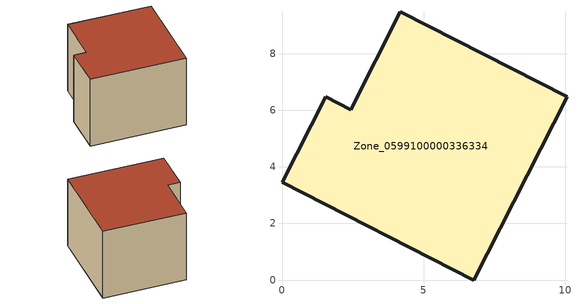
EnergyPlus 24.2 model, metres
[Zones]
Zone_0599100000336334
 floor ground (C_G): 6.77,0 0,3.46 1.54,6.47 2.43,6.02 4.18,9.47 10.07,6.48 z0
 wall outside (C_F): 2.43,6.02 1.54,6.47 0,3.46 6.77,0 10.07,6.48 4.18,9.47 2.43,6.02 z0:5.99
 roof outside (C_R): 10.07,6.48 4.18,9.47 2.43,6.02 1.54,6.47 0,3.46 6.77,0 z5.99
[BUILDING]
Pand.0599100000336334: North Axis=0; Terrain=City; Loads Convergence Tolerance Value=0.04; Temperature Convergence Tolerance Value=0.4; Solar Distribution=FullExterior; Maximum Number of Warmup Days=25; Minimum Number of Warmup Days=1
[Site:Location]
Rotterdam.The.Hague.AP_ZH_NLD Design_Conditions: Latitude=51.96; Longitude=4.45; Time Zone=1; Elevation=-4.5
[SITE:GROUNDTEMPERATURE:BUILDINGSURFACE]
18, 18, 18, 18, 18, 18, 18, 18, 18, 18, 18, 18
[MATERIAL] Thermal Absorptance=0.9; Solar Absorptance=0.7; Visible Absorptance=0.7
Name | Roughness | Thickness | Conductivity | Density | Specific Heat
G.TI.1975-1991 | MediumSmooth | 0.15 | 0.288461 | 540 | 1210
F.TI.1975-1991 | Rough | 0.3 | 0.230769 | 1920 | 840
R.TI.1975-1991 | MediumRough | 0.2 | 0.153846 | 1500 | 1000
[CONSTRUCTION]
C_G: G.TI.1975-1991
C_F: F.TI.1975-1991
C_R: R.TI.1975-1991
[ZONE]
Zone_0599100000336334: Type=1; Multiplier=1; Ceiling Height=Autocalculate; Volume=Autocalculate; Floor Area=autocalculate; Part of Total Floor Area=Yes
[ZONEINFILTRATION:DESIGNFLOWRATE]
Infil_Zone_0599100000336334: Zone or ZoneList or Space or SpaceList=Zone_0599100000336334; Schedule=AlwaysOn; Design Flow Rate Calculation Method=Flow/Area; Flow Rate per Floor Area=0.003; Constant Term Coefficient=1; Temperature Term Coefficient=0; Velocity Term Coefficient=0; Velocity Squared Term Coefficient=0
[HVACTEMPLATE:ZONE:IDEALLOADSAIRSYSTEM]
Zone_0599100000336334: Maximum Heating Supply Air Temperature=50; Minimum Cooling Supply Air Temperature=13; Maximum Heating Supply Air Humidity Ratio=0.0156; Minimum Cooling Supply Air Humidity Ratio=0.0077; Heating Limit=NoLimit; Cooling Limit=NoLimit; Dehumidification Control Type=ConstantSensibleHeatRatio; Cooling Sensible Heat Ratio=0.7; Dehumidification Setpoint=60; Humidification Control Type=None; Humidification Setpoint=30; Outdoor Air Method=None; Outdoor Air Flow Rate per Person=0.00944; Outdoor Air Flow Rate per Zone Floor Area=0; Outdoor Air Flow Rate per Zone=0; Demand Controlled Ventilation Type=None; Outdoor Air Economizer Type=NoEconomizer; Heat Recovery Type=None; Sensible Heat Recovery Effectiveness=0.7; Latent Heat Recovery Effectiveness=0.65
[ZONECONTROL:THERMOSTAT]
ThermostatControl_Zone_0599100000336334: Zone or ZoneList=Zone_0599100000336334; Control Type Schedule=DualSetpointControlType; Control 1=Thermostat_Zone_0599100000336334; Temperature Difference Between Cutout And Setpoint=0
[THERMOSTATSETPOINT:DUALSETPOINT]
Thermostat_Zone_0599100000336334: Heating Setpoint Temperature Schedule=HeatingSetpoint_Zone_0599100000336334; Cooling Setpoint Temperature Schedule=CoolingSetpoint_Zone_0599100000336334
[SCHEDULE:COMPACT]
HeatingSetpoint_Zone_0599100000336334: Through: 12/31, For: AllDays, Until: 24:00, 21
CoolingSetpoint_Zone_0599100000336334: Through: 12/31, For: AllDays, Until: 24:00, 24
DualSetpointControlType: Through: 12/31, For: AllDays, Until: 24:00, 4
AlwaysOn: Through: 12/31, For: AllDays, Until: 24:00, 1
